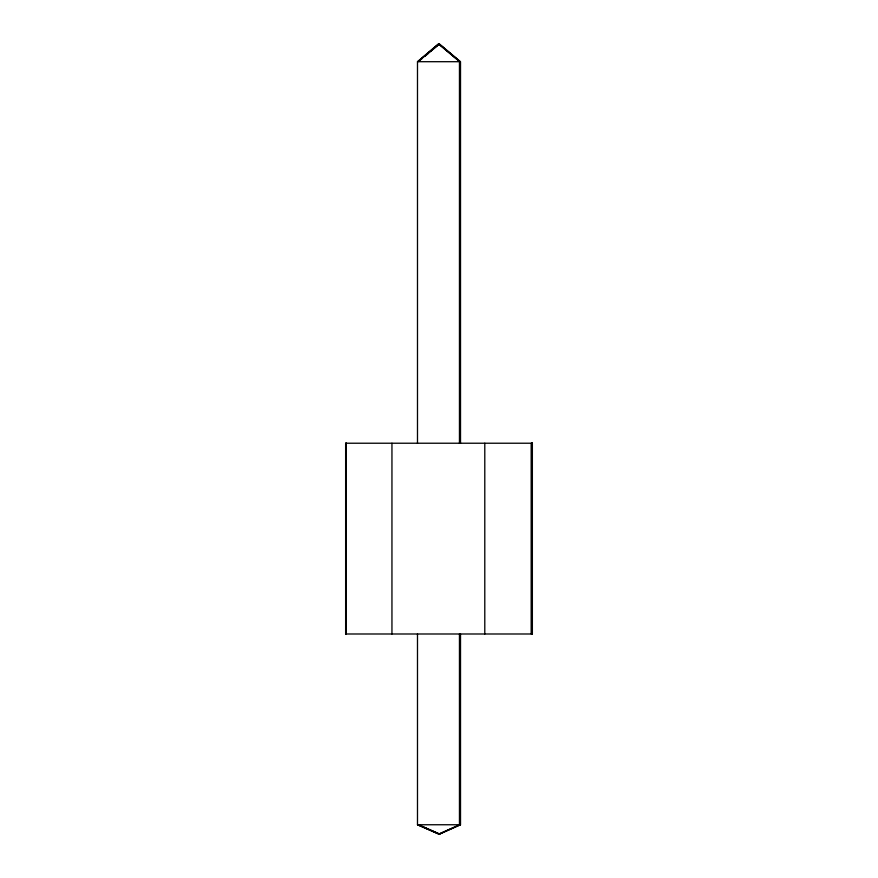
<?xml version="1.0" encoding="UTF-8"?>
<svg xmlns="http://www.w3.org/2000/svg" width="878" height="878" viewBox="0 0 878 878"><rect width="100%" height="100%" fill="white"/><g stroke="black" fill="none" stroke-linecap="round" stroke-linejoin="round"><path stroke-width="1.32" d="M417.489 443.225L417.489 61.701L438.418 43.9L459.666 61.701L459.666 443.225M417.698 61.701L438.835 43.9L459.874 61.701L459.874 443.225M419.113 60.856L439.055 43.9L460.094 61.701L460.094 443.225M419.333 60.856L422.318 58.31M425.314 55.775L439.263 43.9L460.511 61.701L460.511 443.225M425.523 55.775L428.508 53.229M430.505 51.528L439.472 43.9M417.489 61.701L459.457 61.701L459.457 443.225M417.489 633.993L417.489 824.749L459.457 824.749L459.457 633.993M418.543 824.749L439.768 834.1M418.126 824.749L439.56 834.1L460.511 824.749L460.511 633.993M417.698 824.749L439.143 834.1L460.094 824.749L460.094 633.993M417.489 824.749L438.715 834.1L459.666 824.749L459.666 633.993M532.156 443.225L532.156 633.993M531.947 443.225L531.947 633.993M531.728 443.225L531.728 633.993M531.519 443.225L531.519 633.993M531.311 443.225L531.311 633.993M484.788 443.225L484.788 633.993M460.302 61.701L460.302 443.225M460.302 633.993L460.302 824.749M459.874 633.993L459.874 824.749M391.95 443.225L391.95 633.993M346.272 443.225L346.272 633.993M346.053 443.225L346.053 633.993M345.844 443.225L345.844 633.993M532.364 443.225L345.636 443.225L345.636 633.993L532.364 633.993L532.364 443.225"/></g></svg>
